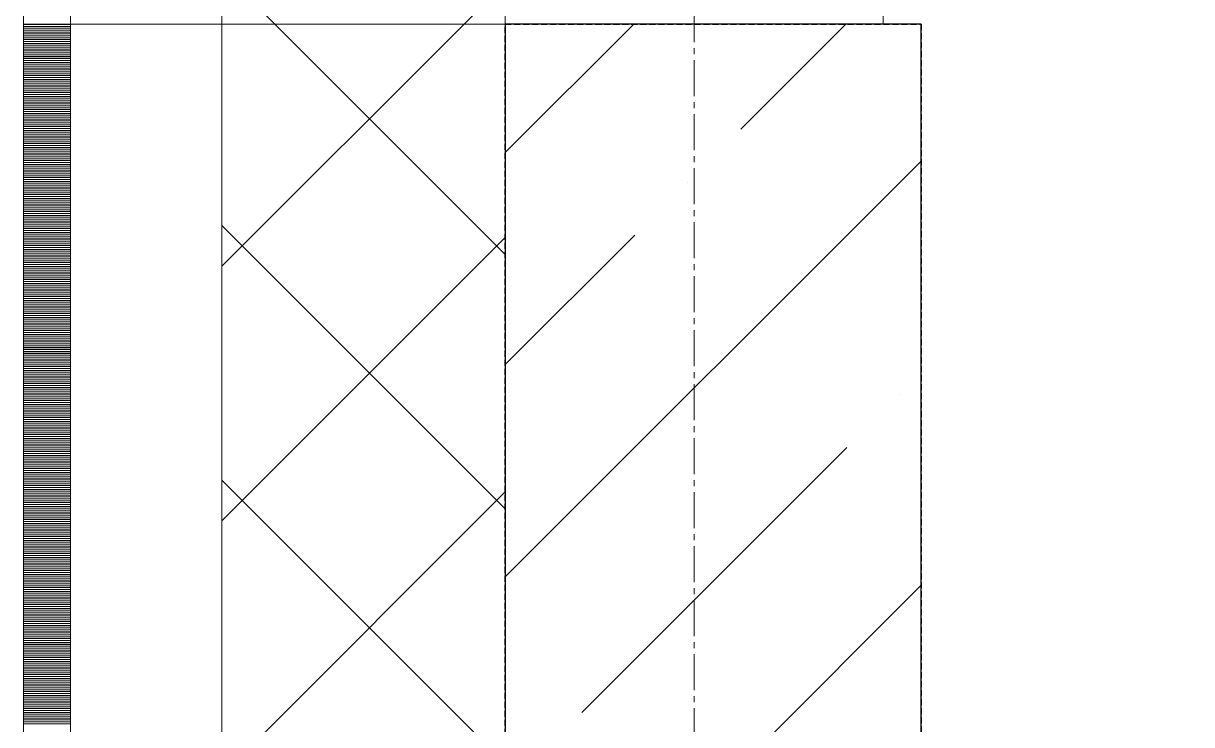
# Model space of a CAD drawing. Header units: millimetres. Extents: x 470010 to 1231400, y -134005 to 421770.
# Drawn here: x 806168 to 806786, y 136943 to 137314 of the extents above; entities that cross this region are included whole.
import ezdxf
from ezdxf.enums import TextEntityAlignment as Align

# ---------------------------------------------------------------- set-up
doc = ezdxf.new("R2010")
doc.units = ezdxf.units.MM
for name, pattern in [('CENTER2', [28.575, 19.05, -3.175, 3.175, -3.175]), ('DASHED', [19.05, 12.7, -6.35]), ('HIDDEN2', [4.7625, 3.175, -1.5875])]:
    doc.linetypes.add(name, pattern=pattern)
doc.layers.get('Defpoints').update_dxf_attribs({"color": 140})
doc.layers.add('АР_Делит', color=120, linetype='Continuous', lineweight=0, plot=False)
for name, color, linetype, lineweight in [('АР_Колонны', 70, 'Continuous', 30), ('АР_Стены ЖБ', 7, 'Continuous', 35), ('АР_Стены ПЕНОблок', 52, 'Continuous', 20), ('АР_Тонкая', 254, 'Continuous', 5), ('АР_Утеплитель', 31, 'Continuous', 0), ('АР_Штриховка', 8, 'Continuous', 0)]:
    doc.layers.add(name, color=color, linetype=linetype, lineweight=lineweight)
doc.layers.add('РД_Оси_100', color=7, linetype='Continuous', lineweight=0, true_color=0x525252)
doc.styles.add('style1', font='ARIALN.TTF')

# ---------------------------------------------------------------- blocks, each defined once
blk = doc.blocks.new('СОШ_2200_АР_ОСИ_М100_28.05.24')
at = {"layer": 'АР_Делит', "color": 251, "linetype": 'DASHED', "true_color": 0x636466}
blk.add_lwpolyline([(114955, 135155), (114955, -355), (93595.036, -355), (93595.036, 13855), (94145, 13855), (94145, 68320), (66055, 68320), (66055, 13857.73), (83455, 13857.73), (83455, -355), (45245, -355), (45245, 13145), (44695, 13145), (44695, 26755), (45245, 26755), (45245, 68320), (20455, 68320), (20455, 26755), (27955, 26755), (27955, 13145), (-355, 13145), (-355, 100855)], dxfattribs=at)
at = {"layer": 'РД_Оси_100', "color": 251, "linetype": 'CENTER2', "true_color": 0x636466}
blk.add_line((0, -6155), (0, 139938.679), dxfattribs=at)
blk = doc.blocks.new('A$C9108343f')
at = {"layer": 'АР_Колонны', "color": 18, "linetype": 'HIDDEN2', "lineweight": 25, "true_color": 0x000000}
for p, q in [((140704.09, 237679.49), (140924.09, 237679.49)), ((140704.09, 236479.49), (140704.09, 237679.49)), ((140924.09, 237679.49), (140924.09, 236479.49))]:
    blk.add_line(p, q, dxfattribs=at)
at = {"layer": 'АР_Колонны', "color": 18, "linetype": 'Continuous', "lineweight": 15, "true_color": 0x000000}
for p, q in [((140924.09, 237679.49), (140704.09, 237679.49)), ((140704.09, 237679.49), (140704.09, 236479.49)), ((140924.09, 237679.49), (140704.09, 237679.49)), ((140704.09, 237679.49), (140704.09, 236479.49)), ((140924.09, 236479.49), (140924.09, 237679.49)), ((140924.09, 236479.49), (140924.09, 237679.49))]:
    blk.add_line(p, q, dxfattribs=at)
at = {"layer": 'АР_Стены ЖБ', "color": 18, "linetype": 'Continuous', "lineweight": 30, "true_color": 0x000000}
for p, q in [((140924.09, 237679.49), (140704.09, 237679.49)), ((140704.09, 237679.49), (140704.09, 236479.49)), ((140924.09, 236479.49), (140924.09, 237679.49))]:
    blk.add_line(p, q, dxfattribs=at)
at = {"layer": 'АР_Стены ПЕНОблок', "color": 18, "linetype": 'Continuous', "lineweight": 20, "true_color": 0x000000}
for p, q in [((140704.09, 313879.49), (140704.09, 237679.49)), ((140904.09, 237679.49), (140904.09, 313879.49)), ((140704.09, 237679.49), (140904.09, 237679.49))]:
    blk.add_line(p, q, dxfattribs=at)
at = {"layer": 'АР_Тонкая', "color": 18, "linetype": 'Continuous', "lineweight": 5, "true_color": 0x000000}
for p, q in [((140449.09, 313879.49), (140449.09, 237679.49)), ((140474.09, 313879.49), (140474.09, 237679.49)), ((140474.09, 237679.49), (140474.09, 313879.49)), ((140554.09, 237679.49), (140554.09, 313879.49)), ((140449.09, 237679.49), (140474.09, 237679.49)), ((140474.09, 237679.49), (140449.09, 237679.49)), ((140449.09, 237679.49), (140449.09, 236224.49)), ((140474.09, 237679.49), (140554.09, 237679.49)), ((140554.09, 237679.49), (140474.09, 237679.49)), ((140474.09, 237679.49), (140474.09, 236249.49)), ((140474.09, 236249.49), (140474.09, 237679.49)), ((140554.09, 236329.49), (140554.09, 237679.49))]:
    blk.add_line(p, q, dxfattribs=at)
at = {"layer": 'АР_Утеплитель', "color": 18, "linetype": 'Continuous', "lineweight": 0, "true_color": 0x000000}
for p, q in [((140554.09, 313879.49), (140554.09, 237679.49)), ((140704.09, 237679.49), (140704.09, 313879.49)), ((140554.09, 237679.49), (140704.09, 237679.49)), ((140704.09, 237679.49), (140554.09, 237679.49)), ((140554.09, 237679.49), (140554.09, 236329.49)), ((140704.09, 236479.49), (140704.09, 237679.49))]:
    blk.add_line(p, q, dxfattribs=at)
at = {"layer": 'АР_Штриховка', "color": 18, "linetype": 'Continuous', "lineweight": 0, "true_color": 0x000000}
for p, q in [((140582.2, 237679.49), (140554.09, 237707.6)), ((140682.27, 237679.49), (140704.09, 237701.31)), ((140449.09, 237679.24), (140474.09, 237679.24)), ((140449.09, 237678.24), (140474.09, 237678.24)), ((140449.09, 237677.24), (140474.09, 237677.24)), ((140449.09, 237676.24), (140474.09, 237676.24)), ((140449.09, 237675.24), (140474.09, 237675.24)), ((140554.09, 237551.31), (140682.27, 237679.49)), ((140704.09, 237557.6), (140582.2, 237679.49)), ((140449.09, 237674.24), (140474.09, 237674.24)), ((140449.09, 237673.24), (140474.09, 237673.24)), ((140449.09, 237672.24), (140474.09, 237672.24)), ((140449.09, 237671.24), (140474.09, 237671.24)), ((140449.09, 237670.24), (140474.09, 237670.24)), ((140449.09, 237669.24), (140474.09, 237669.24)), ((140449.09, 237668.24), (140474.09, 237668.24)), ((140449.09, 237667.24), (140474.09, 237667.24)), ((140449.09, 237666.24), (140474.09, 237666.24)), ((140449.09, 237665.24), (140474.09, 237665.24)), ((140449.09, 237664.24), (140474.09, 237664.24)), ((140449.09, 237663.24), (140474.09, 237663.24)), ((140449.09, 237662.24), (140474.09, 237662.24)), ((140449.09, 237661.24), (140474.09, 237661.24)), ((140449.09, 237660.24), (140474.09, 237660.24)), ((140449.09, 237659.24), (140474.09, 237659.24)), ((140449.09, 237658.24), (140474.09, 237658.24)), ((140449.09, 237657.24), (140474.09, 237657.24)), ((140449.09, 237656.24), (140474.09, 237656.24)), ((140449.09, 237655.24), (140474.09, 237655.24)), ((140449.09, 237654.24), (140474.09, 237654.24)), ((140449.09, 237653.24), (140474.09, 237653.24)), ((140449.09, 237652.24), (140474.09, 237652.24)), ((140449.09, 237651.24), (140474.09, 237651.24)), ((140449.09, 237650.24), (140474.09, 237650.24)), ((140449.09, 237649.24), (140474.09, 237649.24)), ((140449.09, 237648.24), (140474.09, 237648.24)), ((140449.09, 237647.24), (140474.09, 237647.24)), ((140449.09, 237646.24), (140474.09, 237646.24)), ((140449.09, 237645.24), (140474.09, 237645.24)), ((140449.09, 237644.24), (140474.09, 237644.24)), ((140449.09, 237643.24), (140474.09, 237643.24)), ((140449.09, 237642.24), (140474.09, 237642.24)), ((140449.09, 237641.24), (140474.09, 237641.24)), ((140449.09, 237640.24), (140474.09, 237640.24)), ((140449.09, 237639.24), (140474.09, 237639.24)), ((140449.09, 237638.24), (140474.09, 237638.24)), ((140449.09, 237637.24), (140474.09, 237637.24)), ((140449.09, 237636.24), (140474.09, 237636.24)), ((140449.09, 237635.24), (140474.09, 237635.24)), ((140449.09, 237634.24), (140474.09, 237634.24)), ((140449.09, 237633.24), (140474.09, 237633.24)), ((140449.09, 237632.24), (140474.09, 237632.24)), ((140449.09, 237631.24), (140474.09, 237631.24)), ((140449.09, 237630.24), (140474.09, 237630.24)), ((140449.09, 237629.24), (140474.09, 237629.24)), ((140449.09, 237628.24), (140474.09, 237628.24)), ((140449.09, 237627.24), (140474.09, 237627.24)), ((140449.09, 237626.24), (140474.09, 237626.24)), ((140449.09, 237625.24), (140474.09, 237625.24)), ((140449.09, 237624.24), (140474.09, 237624.24)), ((140449.09, 237623.24), (140474.09, 237623.24)), ((140449.09, 237622.24), (140474.09, 237622.24)), ((140449.09, 237621.24), (140474.09, 237621.24)), ((140449.09, 237620.24), (140474.09, 237620.24)), ((140449.09, 237619.24), (140474.09, 237619.24)), ((140449.09, 237618.24), (140474.09, 237618.24)), ((140449.09, 237617.24), (140474.09, 237617.24)), ((140449.09, 237616.24), (140474.09, 237616.24)), ((140449.09, 237615.24), (140474.09, 237615.24)), ((140449.09, 237614.24), (140474.09, 237614.24)), ((140449.09, 237613.24), (140474.09, 237613.24)), ((140449.09, 237612.24), (140474.09, 237612.24)), ((140449.09, 237611.24), (140474.09, 237611.24)), ((140449.09, 237610.24), (140474.09, 237610.24)), ((140449.09, 237609.24), (140474.09, 237609.24)), ((140449.09, 237608.24), (140474.09, 237608.24)), ((140449.09, 237607.24), (140474.09, 237607.24)), ((140449.09, 237606.24), (140474.09, 237606.24)), ((140449.09, 237605.24), (140474.09, 237605.24)), ((140449.09, 237604.24), (140474.09, 237604.24)), ((140449.09, 237603.24), (140474.09, 237603.24)), ((140449.09, 237602.24), (140474.09, 237602.24)), ((140449.09, 237601.24), (140474.09, 237601.24)), ((140449.09, 237600.24), (140474.09, 237600.24)), ((140449.09, 237599.24), (140474.09, 237599.24)), ((140449.09, 237598.24), (140474.09, 237598.24)), ((140449.09, 237597.24), (140474.09, 237597.24)), ((140449.09, 237596.24), (140474.09, 237596.24)), ((140449.09, 237595.24), (140474.09, 237595.24)), ((140449.09, 237594.24), (140474.09, 237594.24)), ((140449.09, 237593.24), (140474.09, 237593.24)), ((140449.09, 237592.24), (140474.09, 237592.24)), ((140449.09, 237591.24), (140474.09, 237591.24)), ((140449.09, 237590.24), (140474.09, 237590.24)), ((140449.09, 237589.24), (140474.09, 237589.24)), ((140449.09, 237588.24), (140474.09, 237588.24)), ((140449.09, 237587.24), (140474.09, 237587.24)), ((140449.09, 237586.24), (140474.09, 237586.24)), ((140449.09, 237585.24), (140474.09, 237585.24)), ((140449.09, 237584.24), (140474.09, 237584.24)), ((140449.09, 237583.24), (140474.09, 237583.24)), ((140449.09, 237582.24), (140474.09, 237582.24)), ((140449.09, 237581.24), (140474.09, 237581.24)), ((140449.09, 237580.24), (140474.09, 237580.24)), ((140449.09, 237579.24), (140474.09, 237579.24)), ((140449.09, 237578.24), (140474.09, 237578.24)), ((140449.09, 237577.24), (140474.09, 237577.24)), ((140449.09, 237576.24), (140474.09, 237576.24)), ((140449.09, 237575.24), (140474.09, 237575.24)), ((140449.09, 237574.24), (140474.09, 237574.24)), ((140449.09, 237573.24), (140474.09, 237573.24)), ((140449.09, 237572.24), (140474.09, 237572.24)), ((140449.09, 237571.24), (140474.09, 237571.24)), ((140449.09, 237570.24), (140474.09, 237570.24)), ((140704.09, 237422.9), (140554.09, 237572.9)), ((140449.09, 237569.24), (140474.09, 237569.24)), ((140449.09, 237568.24), (140474.09, 237568.24)), ((140449.09, 237567.24), (140474.09, 237567.24)), ((140449.09, 237566.24), (140474.09, 237566.24)), ((140449.09, 237565.24), (140474.09, 237565.24)), ((140449.09, 237564.24), (140474.09, 237564.24)), ((140554.09, 237416.61), (140704.09, 237566.61)), ((140449.09, 237563.24), (140474.09, 237563.24)), ((140449.09, 237562.24), (140474.09, 237562.24)), ((140449.09, 237561.24), (140474.09, 237561.24)), ((140449.09, 237560.24), (140474.09, 237560.24)), ((140449.09, 237559.24), (140474.09, 237559.24)), ((140449.09, 237558.24), (140474.09, 237558.24)), ((140449.09, 237557.24), (140474.09, 237557.24)), ((140449.09, 237556.24), (140474.09, 237556.24)), ((140449.09, 237555.24), (140474.09, 237555.24)), ((140449.09, 237554.24), (140474.09, 237554.24)), ((140449.09, 237553.24), (140474.09, 237553.24)), ((140449.09, 237552.24), (140474.09, 237552.24)), ((140449.09, 237551.24), (140474.09, 237551.24)), ((140449.09, 237550.24), (140474.09, 237550.24)), ((140449.09, 237549.24), (140474.09, 237549.24)), ((140449.09, 237548.24), (140474.09, 237548.24)), ((140449.09, 237547.24), (140474.09, 237547.24)), ((140449.09, 237546.24), (140474.09, 237546.24)), ((140449.09, 237545.24), (140474.09, 237545.24)), ((140449.09, 237544.24), (140474.09, 237544.24)), ((140449.09, 237543.24), (140474.09, 237543.24)), ((140449.09, 237542.24), (140474.09, 237542.24)), ((140449.09, 237541.24), (140474.09, 237541.24)), ((140449.09, 237540.24), (140474.09, 237540.24)), ((140449.09, 237539.24), (140474.09, 237539.24)), ((140449.09, 237538.24), (140474.09, 237538.24)), ((140449.09, 237537.24), (140474.09, 237537.24)), ((140449.09, 237536.24), (140474.09, 237536.24)), ((140449.09, 237535.24), (140474.09, 237535.24)), ((140449.09, 237534.24), (140474.09, 237534.24)), ((140449.09, 237533.24), (140474.09, 237533.24)), ((140449.09, 237532.24), (140474.09, 237532.24)), ((140449.09, 237531.24), (140474.09, 237531.24)), ((140449.09, 237530.24), (140474.09, 237530.24)), ((140449.09, 237529.24), (140474.09, 237529.24)), ((140449.09, 237528.24), (140474.09, 237528.24)), ((140449.09, 237527.24), (140474.09, 237527.24)), ((140449.09, 237526.24), (140474.09, 237526.24)), ((140449.09, 237525.24), (140474.09, 237525.24)), ((140449.09, 237524.24), (140474.09, 237524.24)), ((140449.09, 237523.24), (140474.09, 237523.24)), ((140449.09, 237522.24), (140474.09, 237522.24)), ((140449.09, 237521.24), (140474.09, 237521.24)), ((140449.09, 237520.24), (140474.09, 237520.24)), ((140449.09, 237519.24), (140474.09, 237519.24)), ((140449.09, 237518.24), (140474.09, 237518.24)), ((140449.09, 237517.24), (140474.09, 237517.24)), ((140449.09, 237516.24), (140474.09, 237516.24)), ((140449.09, 237515.24), (140474.09, 237515.24)), ((140449.09, 237514.24), (140474.09, 237514.24)), ((140449.09, 237513.24), (140474.09, 237513.24)), ((140449.09, 237512.24), (140474.09, 237512.24)), ((140449.09, 237511.24), (140474.09, 237511.24)), ((140449.09, 237510.24), (140474.09, 237510.24)), ((140449.09, 237509.24), (140474.09, 237509.24)), ((140449.09, 237508.24), (140474.09, 237508.24)), ((140449.09, 237507.24), (140474.09, 237507.24)), ((140449.09, 237506.24), (140474.09, 237506.24)), ((140449.09, 237505.24), (140474.09, 237505.24)), ((140449.09, 237504.24), (140474.09, 237504.24)), ((140449.09, 237503.24), (140474.09, 237503.24)), ((140449.09, 237502.24), (140474.09, 237502.24)), ((140449.09, 237501.24), (140474.09, 237501.24)), ((140449.09, 237500.24), (140474.09, 237500.24)), ((140449.09, 237499.24), (140474.09, 237499.24)), ((140449.09, 237498.24), (140474.09, 237498.24)), ((140449.09, 237497.24), (140474.09, 237497.24)), ((140449.09, 237496.24), (140474.09, 237496.24)), ((140449.09, 237495.24), (140474.09, 237495.24)), ((140449.09, 237494.24), (140474.09, 237494.24)), ((140449.09, 237493.24), (140474.09, 237493.24)), ((140449.09, 237492.24), (140474.09, 237492.24)), ((140449.09, 237491.24), (140474.09, 237491.24)), ((140449.09, 237490.24), (140474.09, 237490.24)), ((140449.09, 237489.24), (140474.09, 237489.24)), ((140449.09, 237488.24), (140474.09, 237488.24)), ((140449.09, 237487.24), (140474.09, 237487.24)), ((140449.09, 237486.24), (140474.09, 237486.24)), ((140449.09, 237485.24), (140474.09, 237485.24)), ((140449.09, 237484.24), (140474.09, 237484.24)), ((140449.09, 237483.24), (140474.09, 237483.24)), ((140449.09, 237482.24), (140474.09, 237482.24)), ((140449.09, 237481.24), (140474.09, 237481.24)), ((140449.09, 237480.24), (140474.09, 237480.24)), ((140449.09, 237479.24), (140474.09, 237479.24)), ((140449.09, 237478.24), (140474.09, 237478.24)), ((140449.09, 237477.24), (140474.09, 237477.24)), ((140449.09, 237476.24), (140474.09, 237476.24)), ((140449.09, 237475.24), (140474.09, 237475.24)), ((140449.09, 237474.24), (140474.09, 237474.24)), ((140449.09, 237473.24), (140474.09, 237473.24)), ((140449.09, 237472.24), (140474.09, 237472.24)), ((140449.09, 237471.24), (140474.09, 237471.24)), ((140449.09, 237470.24), (140474.09, 237470.24)), ((140449.09, 237469.24), (140474.09, 237469.24)), ((140449.09, 237468.24), (140474.09, 237468.24)), ((140449.09, 237467.24), (140474.09, 237467.24)), ((140449.09, 237466.24), (140474.09, 237466.24)), ((140449.09, 237465.24), (140474.09, 237465.24)), ((140449.09, 237464.24), (140474.09, 237464.24)), ((140449.09, 237463.24), (140474.09, 237463.24)), ((140449.09, 237462.24), (140474.09, 237462.24)), ((140449.09, 237461.24), (140474.09, 237461.24)), ((140449.09, 237460.24), (140474.09, 237460.24)), ((140449.09, 237459.24), (140474.09, 237459.24)), ((140449.09, 237458.24), (140474.09, 237458.24)), ((140449.09, 237457.24), (140474.09, 237457.24)), ((140449.09, 237456.24), (140474.09, 237456.24)), ((140449.09, 237455.24), (140474.09, 237455.24)), ((140449.09, 237454.24), (140474.09, 237454.24)), ((140449.09, 237453.24), (140474.09, 237453.24)), ((140449.09, 237452.24), (140474.09, 237452.24)), ((140449.09, 237451.24), (140474.09, 237451.24)), ((140449.09, 237450.24), (140474.09, 237450.24)), ((140449.09, 237449.24), (140474.09, 237449.24)), ((140449.09, 237448.24), (140474.09, 237448.24)), ((140449.09, 237447.24), (140474.09, 237447.24)), ((140449.09, 237446.24), (140474.09, 237446.24)), ((140449.09, 237445.24), (140474.09, 237445.24)), ((140449.09, 237444.24), (140474.09, 237444.24)), ((140449.09, 237443.24), (140474.09, 237443.24)), ((140449.09, 237442.24), (140474.09, 237442.24)), ((140449.09, 237441.24), (140474.09, 237441.24)), ((140449.09, 237440.24), (140474.09, 237440.24)), ((140449.09, 237439.24), (140474.09, 237439.24)), ((140449.09, 237438.24), (140474.09, 237438.24)), ((140449.09, 237437.24), (140474.09, 237437.24)), ((140449.09, 237436.24), (140474.09, 237436.24)), ((140449.09, 237435.24), (140474.09, 237435.24)), ((140449.09, 237434.24), (140474.09, 237434.24)), ((140704.09, 237288.19), (140554.09, 237438.19)), ((140449.09, 237433.24), (140474.09, 237433.24)), ((140449.09, 237432.24), (140474.09, 237432.24)), ((140449.09, 237431.24), (140474.09, 237431.24)), ((140449.09, 237430.24), (140474.09, 237430.24)), ((140449.09, 237429.24), (140474.09, 237429.24)), ((140449.09, 237428.24), (140474.09, 237428.24)), ((140554.09, 237281.91), (140704.09, 237431.91)), ((140449.09, 237427.24), (140474.09, 237427.24)), ((140449.09, 237426.24), (140474.09, 237426.24)), ((140449.09, 237425.24), (140474.09, 237425.24)), ((140449.09, 237424.24), (140474.09, 237424.24)), ((140449.09, 237423.24), (140474.09, 237423.24)), ((140449.09, 237422.24), (140474.09, 237422.24)), ((140449.09, 237421.24), (140474.09, 237421.24)), ((140449.09, 237420.24), (140474.09, 237420.24)), ((140449.09, 237419.24), (140474.09, 237419.24)), ((140449.09, 237418.24), (140474.09, 237418.24)), ((140449.09, 237417.24), (140474.09, 237417.24)), ((140449.09, 237416.24), (140474.09, 237416.24)), ((140449.09, 237415.24), (140474.09, 237415.24)), ((140449.09, 237414.24), (140474.09, 237414.24)), ((140449.09, 237413.24), (140474.09, 237413.24)), ((140449.09, 237412.24), (140474.09, 237412.24)), ((140449.09, 237411.24), (140474.09, 237411.24)), ((140449.09, 237410.24), (140474.09, 237410.24)), ((140449.09, 237409.24), (140474.09, 237409.24)), ((140449.09, 237408.24), (140474.09, 237408.24)), ((140449.09, 237407.24), (140474.09, 237407.24)), ((140449.09, 237406.24), (140474.09, 237406.24)), ((140449.09, 237405.24), (140474.09, 237405.24)), ((140449.09, 237404.24), (140474.09, 237404.24)), ((140449.09, 237403.24), (140474.09, 237403.24)), ((140449.09, 237402.24), (140474.09, 237402.24)), ((140449.09, 237401.24), (140474.09, 237401.24)), ((140449.09, 237400.24), (140474.09, 237400.24)), ((140449.09, 237399.24), (140474.09, 237399.24)), ((140449.09, 237398.24), (140474.09, 237398.24)), ((140449.09, 237397.24), (140474.09, 237397.24)), ((140449.09, 237396.24), (140474.09, 237396.24)), ((140449.09, 237395.24), (140474.09, 237395.24)), ((140449.09, 237394.24), (140474.09, 237394.24)), ((140449.09, 237393.24), (140474.09, 237393.24)), ((140449.09, 237392.24), (140474.09, 237392.24)), ((140449.09, 237391.24), (140474.09, 237391.24)), ((140449.09, 237390.24), (140474.09, 237390.24)), ((140449.09, 237389.24), (140474.09, 237389.24)), ((140449.09, 237388.24), (140474.09, 237388.24)), ((140449.09, 237387.24), (140474.09, 237387.24)), ((140449.09, 237386.24), (140474.09, 237386.24)), ((140449.09, 237385.24), (140474.09, 237385.24)), ((140449.09, 237384.24), (140474.09, 237384.24)), ((140449.09, 237383.24), (140474.09, 237383.24)), ((140449.09, 237382.24), (140474.09, 237382.24)), ((140449.09, 237381.24), (140474.09, 237381.24)), ((140449.09, 237380.24), (140474.09, 237380.24)), ((140449.09, 237379.24), (140474.09, 237379.24)), ((140449.09, 237378.24), (140474.09, 237378.24)), ((140449.09, 237377.24), (140474.09, 237377.24)), ((140449.09, 237376.24), (140474.09, 237376.24)), ((140449.09, 237375.24), (140474.09, 237375.24)), ((140449.09, 237374.24), (140474.09, 237374.24)), ((140449.09, 237373.24), (140474.09, 237373.24)), ((140449.09, 237372.24), (140474.09, 237372.24)), ((140449.09, 237371.24), (140474.09, 237371.24)), ((140449.09, 237370.24), (140474.09, 237370.24)), ((140449.09, 237369.24), (140474.09, 237369.24)), ((140449.09, 237368.24), (140474.09, 237368.24)), ((140449.09, 237367.24), (140474.09, 237367.24)), ((140449.09, 237366.24), (140474.09, 237366.24)), ((140449.09, 237365.24), (140474.09, 237365.24)), ((140449.09, 237364.24), (140474.09, 237364.24)), ((140449.09, 237363.24), (140474.09, 237363.24)), ((140449.09, 237362.24), (140474.09, 237362.24)), ((140449.09, 237361.24), (140474.09, 237361.24)), ((140449.09, 237360.24), (140474.09, 237360.24)), ((140449.09, 237359.24), (140474.09, 237359.24)), ((140449.09, 237358.24), (140474.09, 237358.24)), ((140449.09, 237357.24), (140474.09, 237357.24)), ((140449.09, 237356.24), (140474.09, 237356.24)), ((140449.09, 237355.24), (140474.09, 237355.24)), ((140449.09, 237354.24), (140474.09, 237354.24)), ((140449.09, 237353.24), (140474.09, 237353.24)), ((140449.09, 237352.24), (140474.09, 237352.24)), ((140449.09, 237351.24), (140474.09, 237351.24)), ((140449.09, 237350.24), (140474.09, 237350.24)), ((140449.09, 237349.24), (140474.09, 237349.24)), ((140449.09, 237348.24), (140474.09, 237348.24)), ((140449.09, 237347.24), (140474.09, 237347.24)), ((140449.09, 237346.24), (140474.09, 237346.24)), ((140449.09, 237345.24), (140474.09, 237345.24)), ((140449.09, 237344.24), (140474.09, 237344.24)), ((140449.09, 237343.24), (140474.09, 237343.24)), ((140449.09, 237342.24), (140474.09, 237342.24)), ((140449.09, 237341.24), (140474.09, 237341.24)), ((140449.09, 237340.24), (140474.09, 237340.24)), ((140449.09, 237339.24), (140474.09, 237339.24)), ((140449.09, 237338.24), (140474.09, 237338.24)), ((140449.09, 237337.24), (140474.09, 237337.24)), ((140449.09, 237336.24), (140474.09, 237336.24)), ((140449.09, 237335.24), (140474.09, 237335.24)), ((140449.09, 237334.24), (140474.09, 237334.24)), ((140449.09, 237333.24), (140474.09, 237333.24)), ((140449.09, 237332.24), (140474.09, 237332.24)), ((140449.09, 237331.24), (140474.09, 237331.24)), ((140449.09, 237330.24), (140474.09, 237330.24)), ((140449.09, 237329.24), (140474.09, 237329.24)), ((140449.09, 237328.24), (140474.09, 237328.24)), ((140449.09, 237327.24), (140474.09, 237327.24)), ((140449.09, 237326.24), (140474.09, 237326.24)), ((140449.09, 237325.24), (140474.09, 237325.24)), ((140449.09, 237324.24), (140474.09, 237324.24)), ((140449.09, 237323.24), (140474.09, 237323.24)), ((140449.09, 237322.24), (140474.09, 237322.24)), ((140449.09, 237321.24), (140474.09, 237321.24)), ((140449.09, 237320.24), (140474.09, 237320.24)), ((140449.09, 237319.24), (140474.09, 237319.24)), ((140449.09, 237318.24), (140474.09, 237318.24)), ((140449.09, 237317.24), (140474.09, 237317.24)), ((140449.09, 237316.24), (140474.09, 237316.24)), ((140449.09, 237315.24), (140474.09, 237315.24)), ((140449.09, 237314.24), (140474.09, 237314.24)), ((140449.09, 237313.24), (140474.09, 237313.24)), ((140449.09, 237312.24), (140474.09, 237312.24)), ((140449.09, 237311.24), (140474.09, 237311.24)), ((140449.09, 237310.24), (140474.09, 237310.24)), ((140449.09, 237309.24), (140474.09, 237309.24))]:
    blk.add_line(p, q, dxfattribs=at)
at = {"layer": 'АР_Штриховка', "color": 18, "linetype": 'Continuous', "lineweight": 5, "true_color": 0x000000}
for p, q in [((140704.09, 237611.51), (140772.08, 237679.49)), ((140828.68, 237623.84), (140884.33, 237679.49)), ((140704.09, 237387), (140924.09, 237607)), ((140800.62, 237595.78), (140800.62, 237595.78)), ((140704.09, 237499.26), (140772.55, 237567.72)), ((140912.87, 237483.53), (140912.87, 237483.53)), ((140744.49, 237315.15), (140884.81, 237455.46)), ((140704.09, 237162.5), (140924.09, 237382.5))]:
    blk.add_line(p, q, dxfattribs=at)
at = {"layer": 'РД_Оси_100'}
blk.add_blockref('СОШ_2200_АР_ОСИ_М100_28.05.24', (140804.09, 223079.49), dxfattribs=at)
at = {"layer": 'Defpoints', "color": 18, "true_color": 0x000000, "style": 'style1'}
for p in [(143949.34, 316089.12), (143974.98, 281639.5), (143890.4, 273244.71), (143839.99, 264276.81), (143967.75, 254892.38), (12251.96, 104178.14), (12382.58, 96023.14)]:
    blk.add_attdef('АР-ПОМЕЩЕНИЕ:НАИМЕНОВАНИЕ', text='', height=100, dxfattribs=at).set_placement(p, align=Align.MIDDLE)
at = {"layer": 'Defpoints', "color": 18, "true_color": 0x000000, "style": 'style1', "flags": 8}
for p in [(143951.3, 279099.09), (143848.34, 269251.11), (143875.33, 260094.25), (144049.74, 250824.7), (163419.28, 238153.36), (155897.46, 237965.97), (183037.2, 237965.97), (143342.94, 237876.19)]:
    blk.add_attdef('АР-ПОМЕЩЕНИЕ:НАИМЕНОВАНИЕ', text='', height=100, dxfattribs=at).set_placement(p, align=Align.MIDDLE)

msp = doc.modelspace()

# ---------------------------------------------------------------- linework, layer by layer
at = {"layer": 'АР_Колонны', "color": 18, "linetype": 'HIDDEN2', "lineweight": 25, "true_color": 0x000000}
for p, q in [((806422.706, 137313.251), (806642.706, 137313.251)), ((806422.706, 136113.251), (806422.706, 137313.251)), ((806642.706, 137313.251), (806642.706, 136113.251))]:
    msp.add_line(p, q, dxfattribs=at)
at = {"layer": 'АР_Колонны', "color": 18, "linetype": 'Continuous', "lineweight": 15, "true_color": 0x000000}
for p, q in [((806642.706, 137313.251), (806422.706, 137313.251)), ((806422.706, 137313.251), (806422.706, 136113.251)), ((806642.706, 137313.251), (806422.706, 137313.251)), ((806422.706, 137313.251), (806422.706, 136113.251)), ((806642.706, 136113.251), (806642.706, 137313.251)), ((806642.706, 136113.251), (806642.706, 137313.251))]:
    msp.add_line(p, q, dxfattribs=at)
at = {"layer": 'АР_Стены ЖБ', "color": 18, "linetype": 'Continuous', "lineweight": 30, "true_color": 0x000000}
for p, q in [((806642.706, 137313.251), (806422.706, 137313.251)), ((806422.706, 137313.251), (806422.706, 136113.251)), ((806642.706, 136113.251), (806642.706, 137313.251))]:
    msp.add_line(p, q, dxfattribs=at)
at = {"layer": 'АР_Стены ПЕНОблок', "color": 18, "linetype": 'Continuous', "lineweight": 20, "true_color": 0x000000}
for p, q in [((806422.706, 213513.251), (806422.706, 137313.251)), ((806622.706, 137313.251), (806622.706, 213513.251)), ((806422.706, 137313.251), (806622.706, 137313.251))]:
    msp.add_line(p, q, dxfattribs=at)
at = {"layer": 'АР_Тонкая', "color": 18, "linetype": 'Continuous', "lineweight": 5, "true_color": 0x000000}
for p, q in [((806167.706, 213513.251), (806167.706, 137313.251)), ((806192.706, 213513.251), (806192.706, 137313.251)), ((806192.706, 137313.251), (806192.706, 213513.251)), ((806272.706, 137313.251), (806272.706, 213513.251)), ((806167.706, 137313.251), (806192.706, 137313.251)), ((806192.706, 137313.251), (806167.706, 137313.251)), ((806167.706, 137313.251), (806167.706, 135858.251)), ((806192.706, 137313.251), (806272.706, 137313.251)), ((806272.706, 137313.251), (806192.706, 137313.251)), ((806192.706, 137313.251), (806192.706, 135883.251)), ((806192.706, 135883.251), (806192.706, 137313.251)), ((806272.706, 135963.251), (806272.706, 137313.251))]:
    msp.add_line(p, q, dxfattribs=at)
at = {"layer": 'АР_Утеплитель', "color": 18, "linetype": 'Continuous', "lineweight": 0, "true_color": 0x000000}
for p, q in [((806272.706, 213513.251), (806272.706, 137313.251)), ((806422.706, 137313.251), (806422.706, 213513.251)), ((806272.706, 137313.251), (806422.706, 137313.251)), ((806422.706, 137313.251), (806272.706, 137313.251)), ((806272.706, 137313.251), (806272.706, 135963.251)), ((806422.706, 136113.251), (806422.706, 137313.251))]:
    msp.add_line(p, q, dxfattribs=at)
at = {"layer": 'АР_Штриховка', "color": 18, "linetype": 'Continuous', "lineweight": 0, "true_color": 0x000000}
for p, q in [((806300.814, 137313.251), (806272.706, 137341.358)), ((806400.885, 137313.251), (806422.706, 137335.071)), ((806167.706, 137313), (806192.706, 137313)), ((806167.706, 137312), (806192.706, 137312)), ((806167.706, 137311), (806192.706, 137311)), ((806272.706, 137185.071), (806400.885, 137313.251)), ((806422.706, 137191.358), (806300.814, 137313.251)), ((806167.706, 137310), (806192.706, 137310)), ((806167.706, 137309), (806192.706, 137309)), ((806167.706, 137308), (806192.706, 137308)), ((806167.706, 137307), (806192.706, 137307)), ((806167.706, 137306), (806192.706, 137306)), ((806167.706, 137305), (806192.706, 137305)), ((806167.706, 137304), (806192.706, 137304)), ((806167.706, 137303), (806192.706, 137303)), ((806167.706, 137302), (806192.706, 137302)), ((806167.706, 137301), (806192.706, 137301)), ((806167.706, 137300), (806192.706, 137300)), ((806167.706, 137299), (806192.706, 137299)), ((806167.706, 137298), (806192.706, 137298)), ((806167.706, 137297), (806192.706, 137297)), ((806167.706, 137296), (806192.706, 137296)), ((806167.706, 137295), (806192.706, 137295)), ((806167.706, 137294), (806192.706, 137294)), ((806167.706, 137293), (806192.706, 137293)), ((806167.706, 137292), (806192.706, 137292)), ((806167.706, 137291), (806192.706, 137291)), ((806167.706, 137290), (806192.706, 137290)), ((806167.706, 137289), (806192.706, 137289)), ((806167.706, 137288), (806192.706, 137288)), ((806167.706, 137287), (806192.706, 137287)), ((806167.706, 137286), (806192.706, 137286)), ((806167.706, 137285), (806192.706, 137285)), ((806167.706, 137284), (806192.706, 137284)), ((806167.706, 137283), (806192.706, 137283)), ((806167.706, 137282), (806192.706, 137282)), ((806167.706, 137281), (806192.706, 137281)), ((806167.706, 137280), (806192.706, 137280)), ((806167.706, 137279), (806192.706, 137279)), ((806167.706, 137278), (806192.706, 137278)), ((806167.706, 137277), (806192.706, 137277)), ((806167.706, 137276), (806192.706, 137276)), ((806167.706, 137275), (806192.706, 137275)), ((806167.706, 137274), (806192.706, 137274)), ((806167.706, 137273), (806192.706, 137273)), ((806167.706, 137272), (806192.706, 137272)), ((806167.706, 137271), (806192.706, 137271)), ((806167.706, 137270), (806192.706, 137270)), ((806167.706, 137269), (806192.706, 137269)), ((806167.706, 137268), (806192.706, 137268)), ((806167.706, 137267), (806192.706, 137267)), ((806167.706, 137266), (806192.706, 137266)), ((806167.706, 137265), (806192.706, 137265)), ((806167.706, 137264), (806192.706, 137264)), ((806167.706, 137263), (806192.706, 137263)), ((806167.706, 137262), (806192.706, 137262)), ((806167.706, 137261), (806192.706, 137261)), ((806167.706, 137260), (806192.706, 137260)), ((806167.706, 137259), (806192.706, 137259)), ((806167.706, 137258), (806192.706, 137258)), ((806167.706, 137257), (806192.706, 137257)), ((806167.706, 137256), (806192.706, 137256)), ((806167.706, 137255), (806192.706, 137255)), ((806167.706, 137254), (806192.706, 137254)), ((806167.706, 137253), (806192.706, 137253)), ((806167.706, 137252), (806192.706, 137252)), ((806167.706, 137251), (806192.706, 137251)), ((806167.706, 137250), (806192.706, 137250)), ((806167.706, 137249), (806192.706, 137249)), ((806167.706, 137248), (806192.706, 137248)), ((806167.706, 137247), (806192.706, 137247)), ((806167.706, 137246), (806192.706, 137246)), ((806167.706, 137245), (806192.706, 137245)), ((806167.706, 137244), (806192.706, 137244)), ((806167.706, 137243), (806192.706, 137243)), ((806167.706, 137242), (806192.706, 137242)), ((806167.706, 137241), (806192.706, 137241)), ((806167.706, 137240), (806192.706, 137240)), ((806167.706, 137239), (806192.706, 137239)), ((806167.706, 137238), (806192.706, 137238)), ((806167.706, 137237), (806192.706, 137237)), ((806167.706, 137236), (806192.706, 137236)), ((806167.706, 137235), (806192.706, 137235)), ((806167.706, 137234), (806192.706, 137234)), ((806167.706, 137233), (806192.706, 137233)), ((806167.706, 137232), (806192.706, 137232)), ((806167.706, 137231), (806192.706, 137231)), ((806167.706, 137230), (806192.706, 137230)), ((806167.706, 137229), (806192.706, 137229)), ((806167.706, 137228), (806192.706, 137228)), ((806167.706, 137227), (806192.706, 137227)), ((806167.706, 137226), (806192.706, 137226)), ((806167.706, 137225), (806192.706, 137225)), ((806167.706, 137224), (806192.706, 137224)), ((806167.706, 137223), (806192.706, 137223)), ((806167.706, 137222), (806192.706, 137222)), ((806167.706, 137221), (806192.706, 137221)), ((806167.706, 137220), (806192.706, 137220)), ((806167.706, 137219), (806192.706, 137219)), ((806167.706, 137218), (806192.706, 137218)), ((806167.706, 137217), (806192.706, 137217)), ((806167.706, 137216), (806192.706, 137216)), ((806167.706, 137215), (806192.706, 137215)), ((806167.706, 137214), (806192.706, 137214)), ((806167.706, 137213), (806192.706, 137213)), ((806167.706, 137212), (806192.706, 137212)), ((806167.706, 137211), (806192.706, 137211)), ((806167.706, 137210), (806192.706, 137210)), ((806167.706, 137209), (806192.706, 137209)), ((806167.706, 137208), (806192.706, 137208)), ((806167.706, 137207), (806192.706, 137207)), ((806167.706, 137206), (806192.706, 137206)), ((806422.706, 137056.654), (806272.706, 137206.654)), ((806167.706, 137205), (806192.706, 137205)), ((806167.706, 137204), (806192.706, 137204)), ((806167.706, 137203), (806192.706, 137203)), ((806167.706, 137202), (806192.706, 137202)), ((806167.706, 137201), (806192.706, 137201)), ((806167.706, 137200), (806192.706, 137200)), ((806167.706, 137199), (806192.706, 137199)), ((806272.706, 137050.368), (806422.706, 137200.368)), ((806167.706, 137198), (806192.706, 137198)), ((806167.706, 137197), (806192.706, 137197)), ((806167.706, 137196), (806192.706, 137196)), ((806167.706, 137195), (806192.706, 137195)), ((806167.706, 137194), (806192.706, 137194)), ((806167.706, 137193), (806192.706, 137193)), ((806167.706, 137192), (806192.706, 137192)), ((806167.706, 137191), (806192.706, 137191)), ((806167.706, 137190), (806192.706, 137190)), ((806167.706, 137189), (806192.706, 137189)), ((806167.706, 137188), (806192.706, 137188)), ((806167.706, 137187), (806192.706, 137187)), ((806167.706, 137186), (806192.706, 137186)), ((806167.706, 137185), (806192.706, 137185)), ((806167.706, 137184), (806192.706, 137184)), ((806167.706, 137183), (806192.706, 137183)), ((806167.706, 137182), (806192.706, 137182)), ((806167.706, 137181), (806192.706, 137181)), ((806167.706, 137180), (806192.706, 137180)), ((806167.706, 137179), (806192.706, 137179)), ((806167.706, 137178), (806192.706, 137178)), ((806167.706, 137177), (806192.706, 137177)), ((806167.706, 137176), (806192.706, 137176)), ((806167.706, 137175), (806192.706, 137175)), ((806167.706, 137174), (806192.706, 137174)), ((806167.706, 137173), (806192.706, 137173)), ((806167.706, 137172), (806192.706, 137172)), ((806167.706, 137171), (806192.706, 137171)), ((806167.706, 137170), (806192.706, 137170)), ((806167.706, 137169), (806192.706, 137169)), ((806167.706, 137168), (806192.706, 137168)), ((806167.706, 137167), (806192.706, 137167)), ((806167.706, 137166), (806192.706, 137166)), ((806167.706, 137165), (806192.706, 137165)), ((806167.706, 137164), (806192.706, 137164)), ((806167.706, 137163), (806192.706, 137163)), ((806167.706, 137162), (806192.706, 137162)), ((806167.706, 137161), (806192.706, 137161)), ((806167.706, 137160), (806192.706, 137160)), ((806167.706, 137159), (806192.706, 137159)), ((806167.706, 137158), (806192.706, 137158)), ((806167.706, 137157), (806192.706, 137157)), ((806167.706, 137156), (806192.706, 137156)), ((806167.706, 137155), (806192.706, 137155)), ((806167.706, 137154), (806192.706, 137154)), ((806167.706, 137153), (806192.706, 137153)), ((806167.706, 137152), (806192.706, 137152)), ((806167.706, 137151), (806192.706, 137151)), ((806167.706, 137150), (806192.706, 137150)), ((806167.706, 137149), (806192.706, 137149)), ((806167.706, 137148), (806192.706, 137148)), ((806167.706, 137147), (806192.706, 137147)), ((806167.706, 137146), (806192.706, 137146)), ((806167.706, 137145), (806192.706, 137145)), ((806167.706, 137144), (806192.706, 137144)), ((806167.706, 137143), (806192.706, 137143)), ((806167.706, 137142), (806192.706, 137142)), ((806167.706, 137141), (806192.706, 137141)), ((806167.706, 137140), (806192.706, 137140)), ((806167.706, 137139), (806192.706, 137139)), ((806167.706, 137138), (806192.706, 137138)), ((806167.706, 137137), (806192.706, 137137)), ((806167.706, 137136), (806192.706, 137136)), ((806167.706, 137135), (806192.706, 137135)), ((806167.706, 137134), (806192.706, 137134)), ((806167.706, 137133), (806192.706, 137133)), ((806167.706, 137132), (806192.706, 137132)), ((806167.706, 137131), (806192.706, 137131)), ((806167.706, 137130), (806192.706, 137130)), ((806167.706, 137129), (806192.706, 137129)), ((806167.706, 137128), (806192.706, 137128)), ((806167.706, 137127), (806192.706, 137127)), ((806167.706, 137126), (806192.706, 137126)), ((806167.706, 137125), (806192.706, 137125)), ((806167.706, 137124), (806192.706, 137124)), ((806167.706, 137123), (806192.706, 137123)), ((806167.706, 137122), (806192.706, 137122)), ((806167.706, 137121), (806192.706, 137121)), ((806167.706, 137120), (806192.706, 137120)), ((806167.706, 137119), (806192.706, 137119)), ((806167.706, 137118), (806192.706, 137118)), ((806167.706, 137117), (806192.706, 137117)), ((806167.706, 137116), (806192.706, 137116)), ((806167.706, 137115), (806192.706, 137115)), ((806167.706, 137114), (806192.706, 137114)), ((806167.706, 137113), (806192.706, 137113)), ((806167.706, 137112), (806192.706, 137112)), ((806167.706, 137111), (806192.706, 137111)), ((806167.706, 137110), (806192.706, 137110)), ((806167.706, 137109), (806192.706, 137109)), ((806167.706, 137108), (806192.706, 137108)), ((806167.706, 137107), (806192.706, 137107)), ((806167.706, 137106), (806192.706, 137106)), ((806167.706, 137105), (806192.706, 137105)), ((806167.706, 137104), (806192.706, 137104)), ((806167.706, 137103), (806192.706, 137103)), ((806167.706, 137102), (806192.706, 137102)), ((806167.706, 137101), (806192.706, 137101)), ((806167.706, 137100), (806192.706, 137100)), ((806167.706, 137099), (806192.706, 137099)), ((806167.706, 137098), (806192.706, 137098)), ((806167.706, 137097), (806192.706, 137097)), ((806167.706, 137096), (806192.706, 137096)), ((806167.706, 137095), (806192.706, 137095)), ((806167.706, 137094), (806192.706, 137094)), ((806167.706, 137093), (806192.706, 137093)), ((806167.706, 137092), (806192.706, 137092)), ((806167.706, 137091), (806192.706, 137091)), ((806167.706, 137090), (806192.706, 137090)), ((806167.706, 137089), (806192.706, 137089)), ((806167.706, 137088), (806192.706, 137088)), ((806167.706, 137087), (806192.706, 137087)), ((806167.706, 137086), (806192.706, 137086)), ((806167.706, 137085), (806192.706, 137085)), ((806167.706, 137084), (806192.706, 137084)), ((806167.706, 137083), (806192.706, 137083)), ((806167.706, 137082), (806192.706, 137082)), ((806167.706, 137081), (806192.706, 137081)), ((806167.706, 137080), (806192.706, 137080)), ((806167.706, 137079), (806192.706, 137079)), ((806167.706, 137078), (806192.706, 137078)), ((806167.706, 137077), (806192.706, 137077)), ((806167.706, 137076), (806192.706, 137076)), ((806167.706, 137075), (806192.706, 137075)), ((806167.706, 137074), (806192.706, 137074)), ((806167.706, 137073), (806192.706, 137073)), ((806167.706, 137072), (806192.706, 137072)), ((806167.706, 137071), (806192.706, 137071)), ((806167.706, 137070), (806192.706, 137070)), ((806422.706, 136921.951), (806272.706, 137071.951)), ((806167.706, 137069), (806192.706, 137069)), ((806167.706, 137068), (806192.706, 137068)), ((806167.706, 137067), (806192.706, 137067)), ((806167.706, 137066), (806192.706, 137066)), ((806167.706, 137065), (806192.706, 137065)), ((806167.706, 137064), (806192.706, 137064)), ((806167.706, 137063), (806192.706, 137063)), ((806272.706, 136915.664), (806422.706, 137065.664)), ((806167.706, 137062), (806192.706, 137062)), ((806167.706, 137061), (806192.706, 137061)), ((806167.706, 137060), (806192.706, 137060)), ((806167.706, 137059), (806192.706, 137059)), ((806167.706, 137058), (806192.706, 137058)), ((806167.706, 137057), (806192.706, 137057)), ((806167.706, 137056), (806192.706, 137056)), ((806167.706, 137055), (806192.706, 137055)), ((806167.706, 137054), (806192.706, 137054)), ((806167.706, 137053), (806192.706, 137053)), ((806167.706, 137052), (806192.706, 137052)), ((806167.706, 137051), (806192.706, 137051)), ((806167.706, 137050), (806192.706, 137050)), ((806167.706, 137049), (806192.706, 137049)), ((806167.706, 137048), (806192.706, 137048)), ((806167.706, 137047), (806192.706, 137047)), ((806167.706, 137046), (806192.706, 137046)), ((806167.706, 137045), (806192.706, 137045)), ((806167.706, 137044), (806192.706, 137044)), ((806167.706, 137043), (806192.706, 137043)), ((806167.706, 137042), (806192.706, 137042)), ((806167.706, 137041), (806192.706, 137041)), ((806167.706, 137040), (806192.706, 137040)), ((806167.706, 137039), (806192.706, 137039)), ((806167.706, 137038), (806192.706, 137038)), ((806167.706, 137037), (806192.706, 137037)), ((806167.706, 137036), (806192.706, 137036)), ((806167.706, 137035), (806192.706, 137035)), ((806167.706, 137034), (806192.706, 137034)), ((806167.706, 137033), (806192.706, 137033)), ((806167.706, 137032), (806192.706, 137032)), ((806167.706, 137031), (806192.706, 137031)), ((806167.706, 137030), (806192.706, 137030)), ((806167.706, 137029), (806192.706, 137029)), ((806167.706, 137028), (806192.706, 137028)), ((806167.706, 137027), (806192.706, 137027)), ((806167.706, 137026), (806192.706, 137026)), ((806167.706, 137025), (806192.706, 137025)), ((806167.706, 137024), (806192.706, 137024)), ((806167.706, 137023), (806192.706, 137023)), ((806167.706, 137022), (806192.706, 137022)), ((806167.706, 137021), (806192.706, 137021)), ((806167.706, 137020), (806192.706, 137020)), ((806167.706, 137019), (806192.706, 137019)), ((806167.706, 137018), (806192.706, 137018)), ((806167.706, 137017), (806192.706, 137017)), ((806167.706, 137016), (806192.706, 137016)), ((806167.706, 137015), (806192.706, 137015)), ((806167.706, 137014), (806192.706, 137014)), ((806167.706, 137013), (806192.706, 137013)), ((806167.706, 137012), (806192.706, 137012)), ((806167.706, 137011), (806192.706, 137011)), ((806167.706, 137010), (806192.706, 137010)), ((806167.706, 137009), (806192.706, 137009)), ((806167.706, 137008), (806192.706, 137008)), ((806167.706, 137007), (806192.706, 137007)), ((806167.706, 137006), (806192.706, 137006)), ((806167.706, 137005), (806192.706, 137005)), ((806167.706, 137004), (806192.706, 137004)), ((806167.706, 137003), (806192.706, 137003)), ((806167.706, 137002), (806192.706, 137002)), ((806167.706, 137001), (806192.706, 137001)), ((806167.706, 137000), (806192.706, 137000)), ((806167.706, 136999), (806192.706, 136999)), ((806167.706, 136998), (806192.706, 136998)), ((806167.706, 136997), (806192.706, 136997)), ((806167.706, 136996), (806192.706, 136996)), ((806167.706, 136995), (806192.706, 136995)), ((806167.706, 136994), (806192.706, 136994)), ((806167.706, 136993), (806192.706, 136993)), ((806167.706, 136992), (806192.706, 136992)), ((806167.706, 136991), (806192.706, 136991)), ((806167.706, 136990), (806192.706, 136990)), ((806167.706, 136989), (806192.706, 136989)), ((806167.706, 136988), (806192.706, 136988)), ((806167.706, 136987), (806192.706, 136987)), ((806167.706, 136986), (806192.706, 136986)), ((806167.706, 136985), (806192.706, 136985)), ((806167.706, 136984), (806192.706, 136984)), ((806167.706, 136983), (806192.706, 136983)), ((806167.706, 136982), (806192.706, 136982)), ((806167.706, 136981), (806192.706, 136981)), ((806167.706, 136980), (806192.706, 136980)), ((806167.706, 136979), (806192.706, 136979)), ((806167.706, 136978), (806192.706, 136978)), ((806167.706, 136977), (806192.706, 136977)), ((806167.706, 136976), (806192.706, 136976)), ((806167.706, 136975), (806192.706, 136975)), ((806167.706, 136974), (806192.706, 136974)), ((806167.706, 136973), (806192.706, 136973)), ((806167.706, 136972), (806192.706, 136972)), ((806167.706, 136971), (806192.706, 136971)), ((806167.706, 136970), (806192.706, 136970)), ((806167.706, 136969), (806192.706, 136969)), ((806167.706, 136968), (806192.706, 136968)), ((806167.706, 136967), (806192.706, 136967)), ((806167.706, 136966), (806192.706, 136966)), ((806167.706, 136965), (806192.706, 136965)), ((806167.706, 136964), (806192.706, 136964)), ((806167.706, 136963), (806192.706, 136963)), ((806167.706, 136962), (806192.706, 136962)), ((806167.706, 136961), (806192.706, 136961)), ((806167.706, 136960), (806192.706, 136960)), ((806167.706, 136959), (806192.706, 136959)), ((806167.706, 136958), (806192.706, 136958)), ((806167.706, 136957), (806192.706, 136957)), ((806167.706, 136956), (806192.706, 136956)), ((806167.706, 136955), (806192.706, 136955)), ((806167.706, 136954), (806192.706, 136954)), ((806167.706, 136953), (806192.706, 136953)), ((806167.706, 136952), (806192.706, 136952)), ((806167.706, 136951), (806192.706, 136951)), ((806167.706, 136950), (806192.706, 136950)), ((806167.706, 136949), (806192.706, 136949)), ((806167.706, 136948), (806192.706, 136948)), ((806167.706, 136947), (806192.706, 136947)), ((806167.706, 136946), (806192.706, 136946)), ((806167.706, 136945), (806192.706, 136945)), ((806167.706, 136944), (806192.706, 136944)), ((806167.706, 136943), (806192.706, 136943))]:
    msp.add_line(p, q, dxfattribs=at)
at = {"layer": 'АР_Штриховка', "color": 18, "linetype": 'Continuous', "lineweight": 5, "true_color": 0x000000}
for p, q in [((806422.706, 137245.269), (806490.688, 137313.251)), ((806547.293, 137257.602), (806602.941, 137313.251)), ((806422.706, 137020.762), (806642.706, 137240.762)), ((806422.706, 137133.016), (806491.166, 137201.476)), ((806463.103, 136948.906), (806603.419, 137089.222)), ((806422.706, 136796.256), (806642.706, 137016.256))]:
    msp.add_line(p, q, dxfattribs=at)

# ---------------------------------------------------------------- block references
msp.add_blockref('A$C9108343f', (665718.612, -100366.242))
at = {"layer": 'РД_Оси_100'}
msp.add_blockref('СОШ_2200_АР_ОСИ_М100_28.05.24', (806522.706, 122713.251), dxfattribs=at)

doc.saveas('drawing.dxf')
